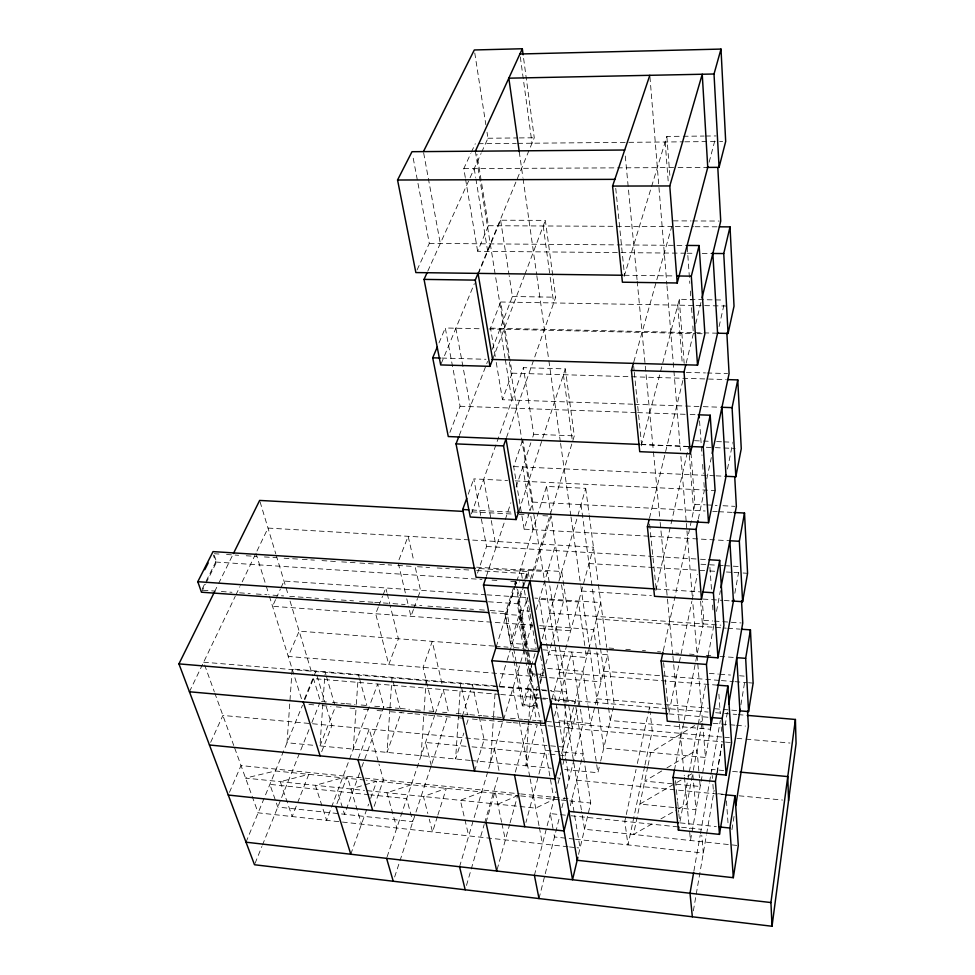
<?xml version="1.0" encoding="UTF-8"?>
<svg xmlns="http://www.w3.org/2000/svg" width="975" height="975" viewBox="0 0 975 975"><rect width="100%" height="100%" fill="white"/><g stroke="black" fill="none" stroke-linecap="round" stroke-linejoin="round"><path stroke-width="0.73" stroke-dasharray="4.88 3.66" d="M562.356 758.635L565.817 704.011M565.914 702.5L566.585 691.884L550.205 690.507M421.102 755.686L424.015 711.884M424.113 710.373L426.124 680.16M458.518 714.943L455.617 759.013L463.832 733.078M458.616 713.432L460.602 683.036L461.26 686.01M490.559 762.389L493.472 717.429M493.569 715.93L495.117 691.945M353.291 749.129L356.228 705.851M356.326 704.364L357.849 681.976M389.915 708.849L387.002 752.383L401.127 712.664M390.024 707.35L392.035 677.32L399.982 708.24M470.182 760.415L319.971 745.924L324.858 674.761M731.932 829.676L734.553 813.199M740.927 704.754L744.656 682.232M716.966 772.553L721.853 744.205M725.083 725.497L727.642 710.653M693.359 910.857L706.436 834.953M706.643 833.735L714.127 790.335M717.149 772.797L722.012 744.522M693.92 870.943L700.221 835.063M700.489 833.576L709.386 782.852M709.593 781.682L710.702 775.393M710.897 774.235L720.318 720.598M734.833 593.263L738.575 572.496M711.068 726.131L690.471 840.499L689.471 829.981M687.57 776.222L692.725 773.212L686.997 804.058L677.857 809.25M693.262 770.299L701.902 723.718M680.026 821.389L689.045 773.321M689.325 771.834L698.027 725.388M698.283 724.035L705.571 685.181M708.142 655.493L714.066 624.207M716.491 611.374L720.403 590.679M674.444 770.152L703.767 620.344L702.305 601.124M727.496 469.012L732.542 443.722M669.057 712.42L691.848 601.331M692.152 599.881L697.344 574.567M647.753 766.764L633.494 834.442L654.371 822.583M648.058 765.326L650.776 752.408L694.688 725.546M644.67 766.387L627.985 844.911L624.804 821.352L636.066 769.421M644.987 764.912L652.214 730.823L650.069 711.543M698.307 518.98L704.291 490.693M706.814 478.774L711.299 457.592M663.317 650.727L694.919 504.319L691.068 453.862M637.345 763.486L648.607 711.543M648.923 710.068L649.569 707.094L649.898 710.068M719.075 326.54L724.388 303.006M655.846 590.423L688.679 446.55M578.565 854.356L590.728 803.034L575.067 701.683L549.595 699.514M564.708 769.543L597.907 772.748L600.332 762.523M600.673 761.061L614.177 704.096L606.889 648.826M649.508 518.054L683.061 379.738M686.168 363.175L693.639 332.451M695.772 323.676L700.928 302.469M570.302 805.703L583.135 753.894L545.305 750.36L525.927 822.437M539.004 898.56L559.418 817.452M561.856 807.8L564.428 797.587M566.633 788.836L582.794 724.669L580.332 708.484M534.398 875.343L555.921 791.676M558.053 783.364L560.808 772.688M562.941 764.388L579.211 701.135M641.233 445.843L679.283 299.288L723.584 300.044M561.588 753.626L588.547 649.716M588.778 648.826L600.783 602.574L534.848 598.089M709.13 162.216L715.297 138.852M554.556 715.955L556.92 707.168M558.395 701.695L571.74 652.031L580.101 707.021M552.082 698.843L593.47 547.182L268.003 528.072L240.508 585.366M497.128 869.602L509.718 824.18M510.12 822.754L517.64 795.6L366.332 780.207M633.799 361.957L671.702 226.59M512.411 652.36L522.332 705.803L536.567 707.033L535.482 698.039L537.505 690.861M535.482 698.039L534.044 697.917L537.298 686.437M539.736 677.832L542.575 667.777M539.931 682.244L543.989 667.899M515.324 772.102L529.596 721.5M529.998 720.05L537.396 693.847M540.26 683.658L543.55 672.019M545.829 663.938L563.842 600.064L561.125 582.197M522.332 705.803L531.619 673.615L516.628 588.863M542.344 638.723L585.695 488.329L546.548 486.415L517.067 580.405M536.872 705.937L524.062 704.84L532.716 674.773L531.156 665.913M466.477 885.446L484.185 824.509M484.599 823.058L498.518 775.174M486.001 822.595L495.068 791.322L501.613 822.242M535.019 653.518L528.523 675.955L526.134 662.647M459.554 866.738L502.625 721.732M503.575 719.745L532.143 623.5M536.299 609.472L555.457 544.952M499.151 686.376L506.659 661.769M507.097 660.319L520.784 615.42L505.074 614.311L515.361 581.636L516.409 587.559M532.106 578.297L551.07 516.128L540.442 515.556M624.171 276.4L666.863 136.427L681.781 136.281M474.569 771.054L484.112 739.672L472.448 684.645L471.071 688.935M520.784 615.42L525.927 644.426L510.461 643.256L520.467 610.545L530.144 611.215M530.4 579.394L574.299 435.862L565.305 368.879L523.404 367.66L470.779 515.604M536.567 707.033L518.261 603.842L523.441 587.035M523.88 585.634L525.61 580.028M526.037 578.626L528.194 571.63L476.678 568.352M476.568 570.497L526.573 573.69L517.286 603.744L534.044 697.917M513.435 647.168L506.878 611.691L514.958 585.975M515.409 584.549L516.299 581.685L517.347 587.596M496.238 646.778L514.386 588.949M514.812 587.572L516.653 581.709M437.434 816.465L432.534 831.931L429.256 819.171M437.872 815.063L446.331 788.348L423.442 796.502L427.806 813.503M466.574 724.437L468.402 718.672M648.68 536.177L524.136 529.169L529.596 512.058M530.047 510.644L532.777 502.088L522.771 439.713M462.369 716.077L470.62 690.361M518.895 511.083L565.305 368.879M394.631 876.988L447.22 717.052M486.354 576.335L510.863 502.771M516.08 487.134L530.851 442.808M532.752 437.092L533.703 434.241L523.404 367.66M387.075 856.928L434.667 715.333M435.118 713.993L443.32 689.605L448.634 712.774L442.601 712.237M477.531 573.105L486.562 546.475L473.801 478.883L507.597 480.517M524.136 529.169L513.667 466.574L522.295 441.127M506.5 437.531L555.677 297.217L545.354 220.374L500.614 220.204L478.993 272.415M374.156 806.325L383.419 780L378.958 763.986M350.793 854.234L368.599 804.143M370.634 798.415L376.728 781.267L350.951 788.994M468.244 494.191L473.801 478.883M632.799 404.211L502.478 399.713L512.094 373.169L500.675 301.994L694.627 305.455M359.702 772.797L344.504 814.271L337.447 791.408M361.798 767.081L383.797 707.021L377.678 684.048L369.744 705.23M358.434 758.197L369.232 729.02L378.556 762.523M413.461 609.485L410.926 616.334L408.488 606.084M413.961 608.12L417.507 598.54M418.019 597.175L420.542 590.326L415.179 566.962M336.923 803.802L347.149 776.332L361.481 824.155M369.208 706.643L326.613 820.328L315.376 785.314L342.554 777.794M492.594 359.47L524.428 275.547M524.855 274.438L545.354 220.374M459.274 435.447L487.573 361.433M492.143 349.489L512.411 296.485L509.169 275.547M449.889 432.413L460.078 406.246L445.295 327.978L481.626 328.794M495.239 356.472L490.498 328.136L500.675 301.994M321.677 751.725L331.927 725.558L325.114 702.817M378.349 606.986L375.692 613.775L388.769 664.609L398.397 638.759L390.122 605.378M378.885 605.621L382.602 596.115M383.138 594.762L385.795 587.974L386.88 592.325M319.971 745.924L335.388 706.79M255.072 863.35L261.885 846.458M262.446 845.057L309.599 728.167M311.878 722.536L319.824 702.804M246.017 842.193L302.494 705.278M304.809 699.684L313.511 678.6L499.188 694.346M478.055 273.39L534.263 137.78L523.331 56.294M441.261 363.529L474.35 283.627M304.346 699.148L315.742 671.568L324.687 701.403M438.994 342.895L445.295 327.978M685.681 253.207L477.64 251.294L488.426 225.712L476.946 154.172M229.442 792.358L241.02 765.57L519.626 793.821M427.806 271.087L481.053 153.477M481.687 152.088L487.951 138.243L487.025 132.259M210.673 742.304L222.897 715.443L563.294 747.021L554.092 691.47L551.07 691.214M275.559 599.649L272.537 606.292L532.667 625.158M276.169 598.321L280.398 589.022M280.995 587.693L284.017 581.051L485.404 594.738M417.081 269.929L429.317 243.397L412.827 156.134M465.282 177.474L463.795 168.614L470.803 153.416M471.449 152.039L475.276 143.739M189.43 691.775L235.267 596.286M235.926 594.921L239.85 586.731M214.585 591.691L217.949 584.878M218.619 583.513L232.745 554.909M202.276 588.803L215.707 562.039L213.367 555.043M201.459 592.203L205.396 584.354M206.054 583.038L216.56 562.1L213.915 554.227M699.855 722.39L702.439 720.805M661.733 770.969L644.731 781.121L700.196 786.508L699.562 779.183M666.961 767.849L697.04 749.909L699.441 777.721M681.123 779.988L639.892 804.07L673.859 807.507M660.904 818.878L676.553 809.993M497.798 804.204L517.64 795.6M481.772 791.956L460.383 800.329L464.551 818.11M411.328 784.79L386.965 792.724L396.788 828.019M487.951 138.243L517.835 137.938M519.334 137.926L534.263 137.78M683.268 136.268L704.145 136.049M705.632 136.037L716.077 135.939M478.311 143.715L516.287 143.362M517.81 143.349L683.317 141.826M684.828 141.814L718.124 141.509M719.635 141.485L722.658 141.46M463.795 168.614L676.54 167.566M678.064 167.554L707.753 167.408M673.298 220.862L691.092 220.935M692.567 220.947L719.245 221.045M488.426 225.712L673.822 226.602M675.346 226.614L693.566 226.7M695.09 226.712L717.868 226.822M429.317 243.397L687.131 245.432M687.058 253.22L694.822 253.293M702.232 253.366L712.847 253.463M624.293 275.279L674.554 275.937M512.411 296.485L555.677 297.217M696.138 305.48L727.972 306.053M490.498 328.136L717.563 333.194M488.987 328.953L695.76 333.608M697.283 333.633L704.888 333.816M441.833 358.057L485.928 359.288M686.327 372.377L705.498 372.925M706.973 372.974L727.606 373.571M512.094 373.169L725.632 379.555M634.323 404.259L701.756 406.587M703.28 406.648L721.951 407.282M460.078 406.246L636.151 412.559M637.613 412.608L688.655 414.436M690.142 414.497L699.124 414.814M533.703 434.241L574.299 435.862M694.48 440.688L701.854 440.992M703.328 441.041L710.714 441.346M716.613 441.577L722.512 441.821M723.986 441.882L732.834 442.236M641.038 444.478L688.07 446.416M640.904 444.576L688.045 446.526M706.29 447.269L713.883 447.586M715.406 447.647L735.174 448.463M513.667 466.574L715.492 475.824M716.089 475.849L726.034 476.3M515.08 480.87L715.114 490.523M694.919 504.319L705.278 504.843M706.753 504.916L717.112 505.44M723.036 505.732L734.87 506.342M532.777 502.088L705.144 510.997M712.725 511.388L717.259 511.619M718.77 511.704L732.396 512.399M471.79 509.998L512.728 512.192M472.144 511.875L513.13 514.081M519.2 514.41L528.304 514.898M650.191 536.262L729.848 540.759M486.562 546.475L699.014 559.15M700.489 559.236L707.57 559.662M700.964 564.232L717.332 565.22M718.819 565.305L723.279 565.573M724.766 565.671L738.16 566.475M588.997 563.538L708.301 570.875M709.812 570.972L715.857 571.338M726.424 571.996L732.469 572.362M733.968 572.459L741.524 572.922M743.035 573.008L747.569 573.288M476.556 567.182L547.523 571.679L558.87 643.22M214.402 553.739L218.948 554.032M226.529 554.519L238.656 555.287M246.236 555.774L256.839 556.457M264.42 556.944L276.534 557.712M284.115 558.2L300.788 559.26M302.299 559.357L314.425 560.138M322.006 560.613L335.644 561.49M341.701 561.88L358.373 562.941M359.885 563.038L373.523 563.916M379.58 564.293L391.706 565.073M397.776 565.463L411.413 566.329M417.471 566.719L429.597 567.487M437.166 567.974L449.292 568.754M455.349 569.144L468.999 570.009M655.809 588.997L699.782 591.862M215.707 562.039L481.991 579.455M492.009 580.101L500.187 580.637M510.803 581.332L519.565 581.904M581.502 591.021L651.422 595.652M703.085 599.077L722.841 600.381M724.315 600.478L733.419 601.087M486.915 594.835L527.633 597.602M488.463 601.758L518.261 603.842M703.767 620.344L712.762 620.977M714.261 621.075L741.244 622.964M549.729 613.129L720.891 625.158M203.129 590.241L215.28 591.106M221.349 591.533L231.977 592.288M239.57 592.824L250.209 593.568M256.279 593.994L266.918 594.75M272.988 595.177L283.615 595.932M289.697 596.359L304.882 597.431M306.406 597.541L318.557 598.394M324.626 598.821L335.254 599.576M341.335 600.003L353.486 600.856M359.556 601.283L373.23 602.258M374.753 602.355L391.45 603.537M392.974 603.647L405.125 604.5M411.194 604.927L421.834 605.682M427.903 606.109L459.798 608.363M461.321 608.473L473.472 609.326M479.542 609.753L488.658 610.399M490.181 610.508L506.878 611.691M596.517 618.979L726.29 628.168M727.801 628.266L739.867 629.131M491.583 612.788L505.245 613.763L511.314 646.425M539.626 625.67L593.763 629.594L600.978 681.842L540.442 676.93M539.699 628.509L570.655 630.764L561.722 571.521L520.662 568.925L530.851 627.863M609.082 648.034L613.653 648.375M625.767 649.289L630.338 649.63M642.452 650.544L645.523 650.776M657.613 651.69L660.697 651.922M675.821 653.067L678.905 653.299M689.471 654.091L694.078 654.444M706.217 655.358L710.775 655.7M719.879 656.394L735.296 657.552M493.825 646.072L299.167 631.154L288.222 656.443L534.556 676.443M495.349 646.181L508.06 647.156M514.13 647.619L524.123 648.387M530.802 648.899L536.872 649.362M542.929 649.825L607.669 654.786L590.655 723.523L556.384 720.488M709.312 673.384L718.404 674.091M719.916 674.213L730.507 675.041M739.598 675.76L744.132 676.114M603.598 671.227L719.903 680.453M721.415 680.574L733.493 681.537M735.004 681.659L747.082 682.622M748.593 682.732L753.127 683.097M547.572 668.448L582.952 671.275L587.791 704.108M559.284 672.47L718.258 685.218M531.619 673.615L534.422 673.835M535.823 673.944L544.221 674.627M532.716 674.773L543.928 675.687M495.507 685.949L292.159 668.996L287.04 742.743L313.987 745.339M499.919 686.315L539.772 689.642M541.259 689.764L548.706 690.385M203.629 662.196L498.152 686.79M499.663 686.924L549.559 691.092M596.773 698.795L708.776 708.228M714.712 708.715L739.915 710.848M500.699 694.48L541.466 697.929M542.977 698.063L708.106 712.055M715.613 712.701L721.61 713.2M724.632 713.456L736.673 714.48M738.185 714.614L745.717 715.248M539.114 698.624L536.116 698.368L553.958 799.293L535.689 808.129L365.954 790.554M540.613 698.758L548.096 699.392M669.094 713.907L708.545 717.283M713.078 723.292L735.15 725.205M736.625 725.327L745.448 726.095M326.43 701.939L320.397 701.403L313.511 678.6M332.475 702.475L344.553 703.548M346.064 703.682L355.119 704.474M361.152 705.01L368.708 705.681M374.741 706.217L383.797 707.021M386.819 707.289L398.872 708.362M400.384 708.496L409.427 709.3M415.46 709.837L423.004 710.495M429.037 711.031L436.568 711.701M456.166 713.444L468.232 714.517M469.731 714.651L481.796 715.711M483.308 715.845L495.361 716.918M496.872 717.052L501.394 717.454M510.437 718.258L522.49 719.318M524.002 719.453L536.055 720.525M537.566 720.659L545.11 721.329M546.609 721.463L721.78 737.003M724.803 737.271L729.349 737.673M736.929 738.343L744.51 739.013M746.033 739.148L789.994 743.047M308.941 704.425L316.68 705.108M322.164 705.608L330.976 706.388M336.326 706.863L344.297 707.582M349.928 708.082L357.667 708.776M363.529 709.3L371.085 709.971M377.081 710.507L384.686 711.189M390.609 711.726L413.4 713.761M414.911 713.895L427.013 714.98M428.525 715.114L453.692 717.356M458.786 717.819L466.928 718.551M472.412 719.038L511.765 722.548M513.167 722.682L525.379 723.767M526.719 723.889L537.262 724.827L525.903 765.802L530.839 688.898L536.457 720.342M540.187 725.095L546.573 725.668M548.084 725.802L555.653 726.473M556.25 726.533L572.313 727.972L559.102 644.707M568.23 728.033L724.011 741.975M725.522 742.109L731.579 742.658M466.087 746.289L425.551 742.475L431.267 765.594M472.046 746.85L548.681 754.077M550.156 754.211L557.688 754.918M559.175 755.064L565.195 755.625L569.083 779.11L566.048 778.818M723.669 770.555L711.75 769.433L712.091 773.906M732.615 771.396L738.575 771.956M471.632 760.561L551.253 768.239M556.957 777.928L559.991 778.221M718.112 793.735L724.108 794.32M739.099 795.795L782.559 800.048M576.615 780.195L726.022 794.857M675.334 807.653L696.004 809.75L692.725 773.212M520.687 793.918L571.935 799.122L580.052 848.079L577.042 847.75M364.845 780.061L275.401 770.957L245.554 778.087L364.455 790.396M520.674 795.917L559.845 799.902M561.308 800.048L590.728 803.034M680.221 822.888L716.32 826.629M369.086 794.698L269.868 784.363L277.777 807.056L412.827 821.657L406.673 798.622L370.561 794.857M565.378 815.161L550.29 813.589L553.459 831.127M571.155 815.758L701.232 829.311M736.783 845.422L584.513 829.237L581.648 811.407M574.056 839.085L554.507 836.964L553.715 832.589M575.506 839.243L703.316 853.052L701.756 835.246M568.023 846.763L258.131 812.833L234.293 746.947M569.522 846.934L575.567 847.592M204.64 664.999L214.268 691.628M214.78 693.03L233.768 745.522M255.938 553.215L265.809 584.768M266.26 586.207L268.954 594.811M269.405 596.249L302.628 702.463M260.081 501.881L275.791 553.849M276.23 555.275L288.344 595.372M290.075 601.1L312.634 675.724M325.065 671.738L325.918 674.651M326.345 676.114L334.523 703.865M358.349 674.517L359.166 677.442M359.568 678.917L366.844 705.303M387.233 593.775L389.756 603.927M405.356 592.922L398.044 562.209L408.147 536.299L413.851 561.125M406.746 598.772L408.135 604.622M433.522 711.263L423.077 667.388L432.254 641.355L442.65 686.68M464.892 819.597L468.719 835.892M461.577 687.497L467.427 714.224M501.893 823.546L505.367 839.902M494.532 748.971L499.358 772.273M512.984 688.033L529.888 777.416M530.168 778.891L539.114 826.227M539.37 827.543L542.466 843.972M505.074 614.311L510.461 643.256M513.703 648.655L515.885 660.477M516.153 661.964L524.062 704.84M423.686 153.087L440.31 243.482M455.886 328.209L470.303 406.612M483.673 479.359L490.973 519.09M491.254 520.553L496.117 547.036M523.49 647.851L519.261 624.183L527.353 597.59L536.238 649.313M523.758 649.338L525.878 661.172M517.603 589.083L528.548 651.142M528.803 652.616L530.9 664.438M528.194 571.63L529.462 579.101M526.573 573.69L527.341 578.175M540.552 655.834L542.332 666.291M465.526 178.949L477.64 251.294M496.238 362.432L502.478 399.713M474.228 168.565L475.666 177.438M475.91 178.913L487.707 251.392M500.224 328.343L505.087 358.215M505.33 359.714L511.887 400.043M522.783 467.001L529.827 510.266M530.802 516.238L532.984 529.669M475.361 151.198L509.072 360.592M509.316 362.078L554.982 645.767M555.214 647.242L564.111 702.5M564.354 704.011L581.405 809.92M474.764 52.955L485.867 124.776M500.614 220.204L508.938 274.048M546.548 486.415L550.436 511.924M550.668 513.435L560.893 580.698M588.01 705.608L597.907 772.748M584.793 645.499L578.516 601.965L539.321 599.296L548.474 654.566L586.523 657.503L585.012 646.998M519.261 151.808L522.868 177.279M523.087 178.766L536.603 274.17M536.811 275.669L548.681 359.409M548.888 360.908L560.381 441.943M560.588 443.442L570.789 515.422M570.997 516.921L580.661 585.11M580.881 586.597L589.375 646.547M589.79 649.533L603.757 748.069L705.425 757.453L692.701 601.331M520.321 56.964L532.009 143.215M543.233 225.981L549.985 275.779M550.192 277.29L553.666 302.945M563.404 374.705L572.496 441.76M581.015 504.575L610.289 720.525L710.507 729.3L710.263 726.277M585.695 488.329L589.083 513.983M589.278 515.495L598.211 583.111M598.406 584.61L606.682 647.327M615.749 188.346L624.512 275.291M633.701 366.368L634.164 370.878M634.311 372.377L641.587 444.503M649.606 524.038L656.163 589.022M663.597 662.683L668.606 712.372M675.504 780.695L676.26 788.214M676.418 789.726L677.479 800.256M677.625 801.767L678.697 812.297M678.844 813.808L679.453 819.829M625.28 156.049L637.053 279.667M637.199 281.178L653.311 450.377M653.457 451.876L660.026 520.857M660.172 522.368L667.327 597.541M667.473 599.052L672.774 654.676M672.908 656.187L684.304 775.82M684.45 777.331L689.362 828.835M649.935 76.83L666.863 284.371M666.985 285.87L680.404 450.45M680.891 456.41L686.229 521.978M686.351 523.477L686.839 529.437M686.961 530.924L692.457 598.37M665.169 141.997L668.314 182.788M677.759 305.151L682.256 363.358M689.362 455.459L693.603 510.4M700.623 601.331L702.561 626.486M712.213 775.393L712.445 778.379M712.908 784.339L713.615 793.297M666.863 136.427L670.081 178.644M679.283 299.288L684.17 363.383M687.241 246.955L689.825 283.42M690.361 291.013L691.007 300.129M691.543 307.722L692.299 318.362M692.835 325.955L693.371 333.548M699.55 420.834L702 455.423M702.634 464.441L703.267 473.46M703.913 482.479L704.438 489.998M709.91 567.316L711.628 591.472M712.579 605.048L713.017 611.093M718.892 694.151L720.257 713.517M721.207 726.923L721.524 731.396M726.448 800.889L728.154 825.033M308.783 774.357L292.159 816.562L280.252 781.682L308.783 774.357"/><path stroke-width="1.46" d="M214.585 591.691L178.937 663.878L254.499 864.752L772.029 926.25L796.063 743.584L795.405 719.465L747.216 715.37M772.029 926.25L770.932 902.545L795.405 719.465M529.973 580.808L577.163 860.267L733.322 877.695L738.294 845.581L735.04 795.746L725.985 794.857M735.747 805.716L748.398 726.351L747.557 711.153M733.322 877.695L729.861 828.031L735.04 795.746M739.452 710.799L748.556 711.567L753.127 683.097L750.433 629.874L741.378 629.228M674.468 770.031L673.018 777.428L678.393 830.091L719.477 834.393L740.183 709.264M560.113 759.306L726.156 775.064L731.579 742.658L727.874 685.986L717.344 685.145M748.556 711.567L745.668 658.332L750.433 629.874M719.477 834.393L715.418 781.499L716.71 774.04M728.8 703.913L742.743 623.062L741.524 600.758M726.156 775.064L722.207 718.453L727.874 685.986M731.969 600.99L742.609 601.685L747.569 573.288L744.51 513.033L733.919 512.484M693.676 872.357L690.007 893.234L692.335 916.78M663.024 652.092L661.111 660.953L667.266 721.183L711.092 724.986L733.761 599.198M540.711 644.414L717.966 657.832L723.913 625.377L719.672 560.381L709.081 559.747M742.609 601.685L739.33 541.296L744.51 513.033M678.393 830.091L678.953 827.105M711.092 724.986L706.448 664.438L707.862 656.992M720.964 587.718L736.357 506.415L734.723 476.556M717.966 657.832L713.42 592.751L719.672 560.381M725.205 476.263L735.832 476.751L741.256 448.707L737.77 379.909L727.155 379.592M649.192 519.358L647.4 526.744L654.505 596.298L701.464 599.418L726.302 474.959M517.274 512.436L708.533 522.685L715.114 490.523L710.202 415.216L698.112 414.777M735.832 476.751L732.091 407.635L737.77 379.909M701.464 599.418L696.101 529.413L697.99 520.467M712.177 453.46L729.081 373.608L726.862 333.084M708.533 522.685L703.243 447.038L710.202 415.216M717.442 333.194L728.069 333.438L734.029 306.15L730.019 226.882L719.379 226.822M633.457 363.188L631.422 370.427L639.722 451.681L690.3 453.814L717.746 332.426M492.009 359.446L697.527 365.138L704.888 333.816L699.124 245.529L687.022 245.432M728.069 333.438L723.743 253.561L730.019 226.882M577.858 857.318L572.544 879.73L535.031 664.109L541.283 642.415M690.3 453.814L684.036 371.95L685.815 364.638M702.012 298.021L720.732 221.057L717.819 167.858M569.095 810.591L564.062 830.932L228.272 795.039M697.527 365.138L691.312 276.157L699.124 245.529M706.924 167.408L719.075 167.347L725.68 141.436L721 49.079L519.919 53.991M560.308 758.538L555.019 778.952L209.454 744.997M649.813 75.319L612.58 186.067L622.403 282.202L677.211 282.982L707.972 166.591M551.509 700.928L545.354 723.474L189.43 691.775M719.075 167.347L714.017 74.002L721 49.079M677.211 282.982L669.776 185.957L702.244 74.246L707.753 167.408M485.879 577.773L483.478 584.963L495.788 648.229L538.663 651.519L527.804 587.901L530.022 580.649M503.575 719.745L491.875 660.697L495.922 647.79M458.737 436.849L456.044 443.893L470.267 517.03L516.128 519.553L518.944 510.912M516.128 519.553L503.563 445.904L506.049 438.799M654.652 588.924L476.105 577.31L462.698 509.511L466.732 498.371M427.184 272.476L424.04 279.398L440.676 364.93L489.974 366.344L492.668 359.275M489.974 366.344L475.264 280.118L478.152 273.134M639.527 444.417L448.281 436.544L432.705 357.813L437.288 346.966M475.361 151.198L522.32 48.75L474.301 49.969L423.418 151.613M233.415 553.544L259.642 500.431L463.04 511.388M488.536 612.58L201.459 592.203L197.791 581.697L213.038 551.606L475.166 568.254M204.762 569.692L208.15 563.002M622.988 275.267L415.862 272.573L397.556 180.009L411.998 151.698L624.695 150.016M714.017 74.002L508.828 78.183L519.261 151.808M397.556 180.009L614.835 179.351M612.58 186.067L669.776 185.957M711.567 253.451L723.743 253.561M677.601 275.974L691.312 276.157M424.04 279.398L475.264 280.118M432.705 357.813L440.31 358.02M631.422 370.427L684.036 371.95M721.476 407.27L732.091 407.635M691.104 446.538L703.243 447.038M456.044 443.893L503.563 445.904M462.698 509.511L468.768 509.84M647.4 526.744L696.101 529.413M730.263 540.784L739.33 541.296M702.817 592.057L713.42 592.751M483.478 584.963L527.804 587.901M197.791 581.697L486.367 601.636M736.564 657.65L745.668 658.332M661.111 660.953L706.448 664.438M491.875 660.697L535.031 664.109M178.937 663.878L497.823 690.727M550.729 703.779L667.57 713.785M711.579 717.551L722.207 718.453M740.074 772.09L787.776 776.588L788.556 800.646M673.018 777.428L715.418 781.499M568.9 811.371L678.71 822.729M719.331 826.934L729.861 828.031M246.017 842.193L770.932 902.545M303.213 701.902L320.068 755.869M335.9 806.544L350.793 854.234M357.923 759.586L372.694 810.481M386.587 858.353L393.242 881.242M459.554 866.738L465.209 889.797M462.369 716.077L474.569 771.054M486.001 822.595L496.738 871.016M514.52 774.979L524.769 826.739M534.398 875.343L539.004 898.56M478.055 273.39L492.594 359.47M506.013 438.921L518.432 512.497M522.32 48.75L523.124 54.783M699.124 414.814L699.331 417.824M712.847 253.463L717.563 333.194M721.951 407.282L726.034 476.3M729.848 540.759L733.419 601.087M736.771 657.662L739.915 710.848"/></g></svg>
